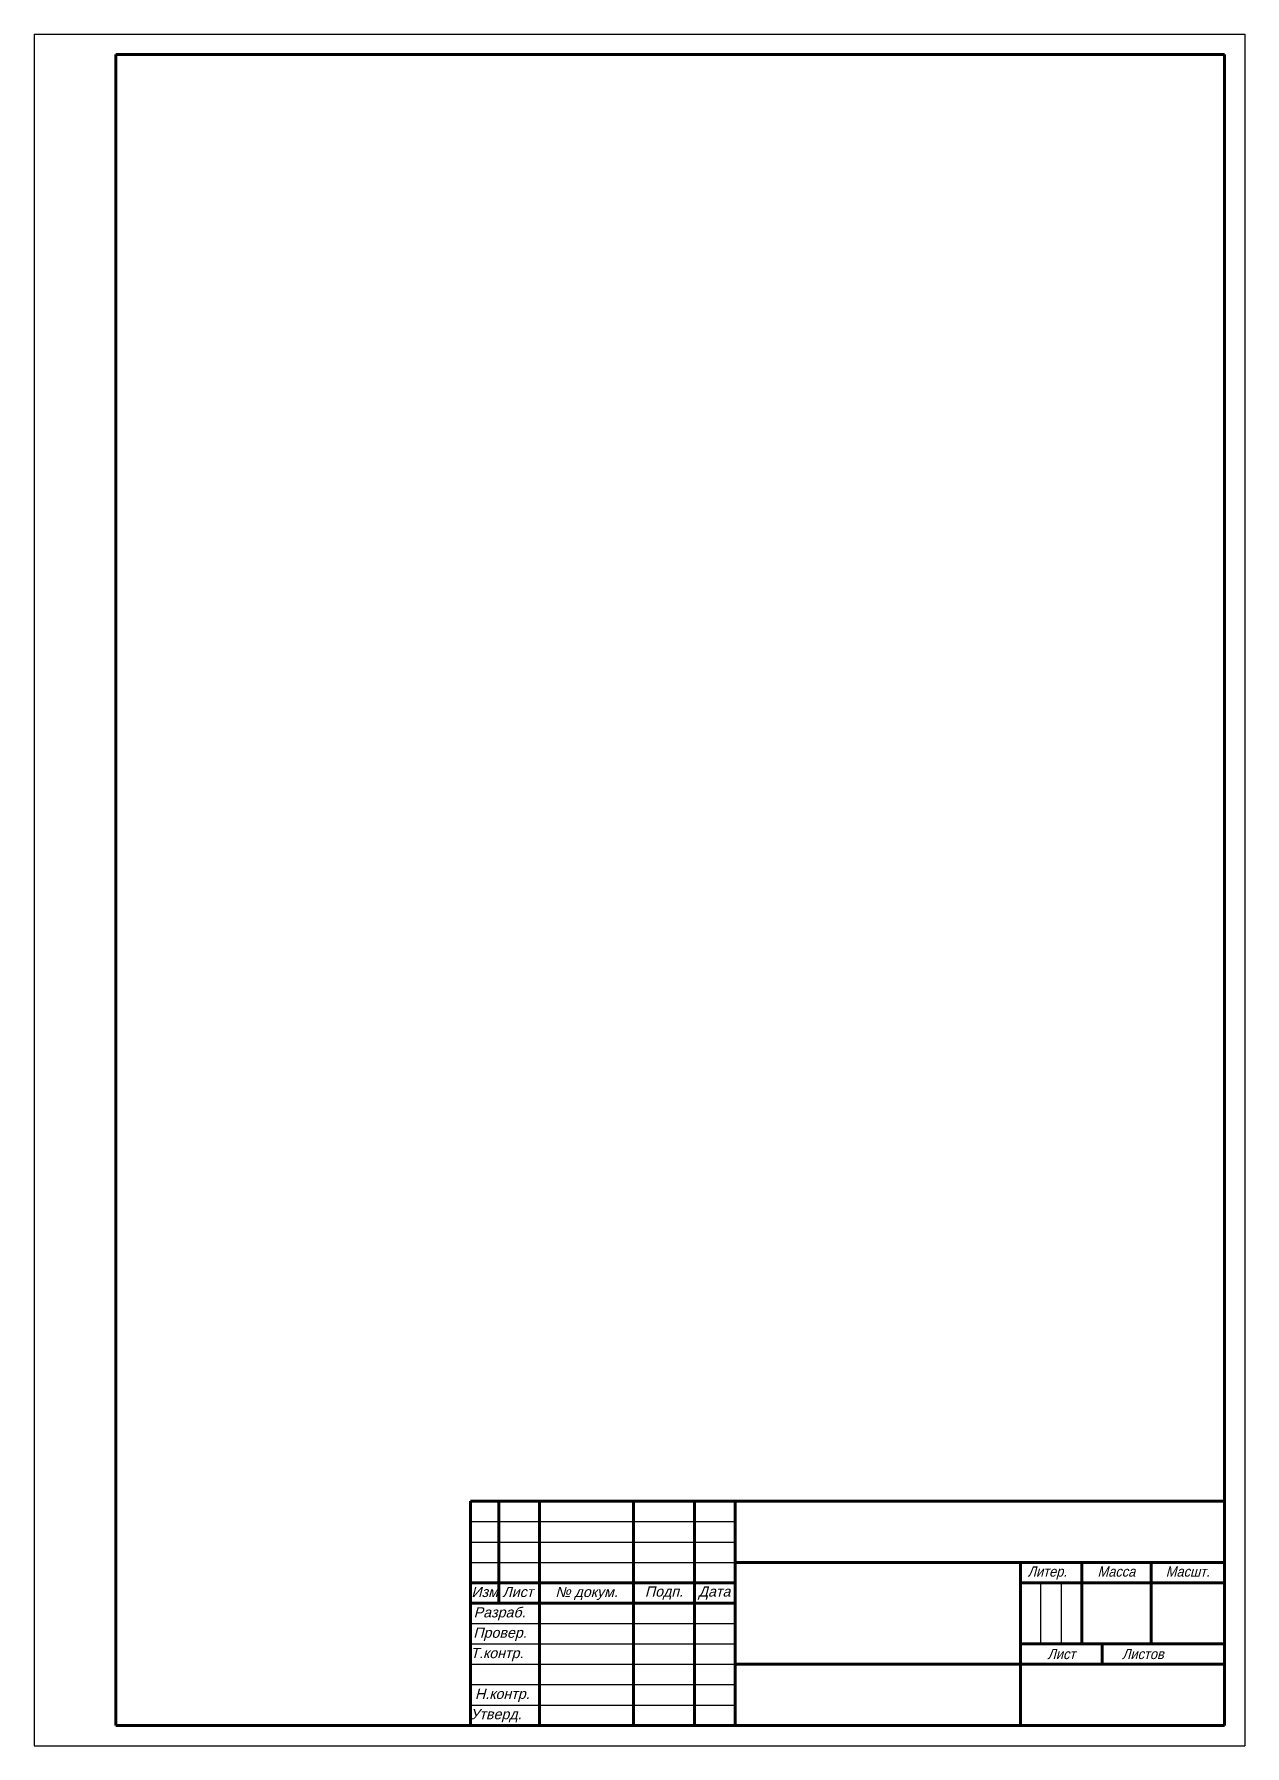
# Model space of a CAD drawing. Header units: millimetres. Extents: x 0 to 297, y 0 to 420.
import ezdxf

# ---------------------------------------------------------------- set-up
doc = ezdxf.new("R2010")
doc.units = ezdxf.units.MM
doc.header["$MEASUREMENT"] = 0
doc.linetypes.add('CENTER2', pattern=[28.575, 19.05, -3.175, 3.175, -3.175])
doc.layers.add('1', color=5, linetype='Continuous', lineweight=20)
doc.layers.add('axis', color=1, linetype='CENTER2', lineweight=20)
doc.styles.add('ESKDWIN', font='ARIAL.TTF', dxfattribs={"width": 0.9, "oblique": 15, "height": 3.5})
doc.styles.get("Standard").update_dxf_attribs({"font": 'GOST_B.TTF', "oblique": 15, "height": 3})

# ---------------------------------------------------------------- blocks, each defined once
blk = doc.blocks.new('ramka')
at = {"lineweight": 30}
for p, q in [((0, 420), (297, 420)), ((297, 420), (297, 0))]:
    blk.add_line(p, q, dxfattribs=at)
at = {"lineweight": 100}
for p, q in [((292, 415), (20, 415)), ((20, 5), (20, 415)), ((292, 415), (292, 5))]:
    blk.add_line(p, q, dxfattribs=at)
at = {"layer": '1', "color": 0, "linetype": 'Continuous'}
blk.add_line((292, 60), (107, 60), dxfattribs=at)
at = {"layer": '1', "color": 0, "lineweight": 100}
for p, q in [((107, 60), (292, 60)), ((114, 35), (114, 60)), ((124, 5), (124, 60)), ((147, 5), (147, 60)), ((162, 5), (162, 60)), ((172, 5), (172, 60)), ((172, 45), (292, 45)), ((242, 5), (242, 45)), ((257, 25), (257, 45)), ((274, 25), (274, 45)), ((107, 40), (172, 40)), ((242, 40), (292, 40)), ((107, 35), (172, 35)), ((242, 25), (292, 25)), ((262, 20), (262, 25)), ((262, 20), (262, 25)), ((172, 20), (292, 20)), ((20, 5), (292, 5))]:
    blk.add_line(p, q, dxfattribs=at)
at = {"layer": '1', "color": 0, "linetype": 'Continuous', "lineweight": 100}
blk.add_line((107, 60), (107, 5), dxfattribs=at)
at = {"layer": '1', "color": 0, "lineweight": 30}
for p, q in [((107, 55), (172, 55)), ((107, 50), (172, 50)), ((107, 45), (172, 45)), ((247, 25), (247, 40)), ((252, 25), (252, 40)), ((107, 30), (172, 30)), ((107, 25), (172, 25)), ((107, 20), (172, 20)), ((107, 15), (172, 15)), ((107, 10), (172, 10))]:
    blk.add_line(p, q, dxfattribs=at)
at = {"layer": '1', "color": 0}
blk.add_line((274, 25), (274, 45), dxfattribs=at)
at = {"layer": '1', "color": 0, "lineweight": 30}
blk.add_lwpolyline([(0, 420), (0, 0), (297, 0)], dxfattribs=at)
at = {"layer": 'axis'}
blk.add_line((0, 420), (0, 420), dxfattribs=at)
at = {"layer": '1', "color": 0, "char_height": 2.5, "style": 'ESKDWIN'}
for s, insert, width, attachment_point in [('{\\fArial CE|b0|i0|c204|p34;Литер.}', (243.72, 44), 13.2814, 1), ('{\\fArial CE|b0|i0|c204|p34;Масса}', (265.5, 42.73), 17, 5), ('{\\fArial CE|b0|i0|c204|p34;Масшт.}', (283, 42.73), 18, 5), ('{\\fArial CE|b0|i0|c204|p34;Лист}', (252, 22.5), 20, 5), ('{\\fArial CE|b0|i0|c204|p34;Листов}', (272, 22.5), 20, 5)]:
    blk.add_mtext(s, dxfattribs=dict(at, insert=insert, width=width, attachment_point=attachment_point))
at = {"layer": '1', "color": 0, "char_height": 2.5}
for s, insert, width, attachment_point in [('{\\fArial CE|b0|i0|c204|p34;Изм}', (110.5, 37.73), 6.3066, 5), ('{\\fArial CE|b0|i0|c204|p34;Лист}', (114.85, 39), 9.1528, 1), ('{\\fArial|b0|i0|c204|p34;№ \\fArial CE|b0|i0|c204|p34;докум.}', (135.5, 39), 22.323, 2), ('{\\fArial CE|b0|i0|c204|p34;Подп.}', (154.5, 37.5), 15, 5), ('{\\fArial CE|b0|i0|c204|p34;Дата}', (166.87, 37.5), 7.4659, 5), ('{\\fArial CE|b0|i0|c204|p34;Разраб.}', (107.81, 34), 16.1913, 1), ('{\\fArial CE|b0|i0|c204|p34;Провер.}', (107.72, 29), 16.278, 1), ('{\\fArial CE|b0|i0|c204|p34;Т.контр.}', (107, 24), 17, 1), ('{\\fArial CE|b0|i0|c204|p34;Н.контр.}', (108.14, 14), 15.8614, 1), ('{\\fArial CE|b0|i0|c204|p34;Утверд.}', (107, 9), 17, 1)]:
    blk.add_mtext(s, dxfattribs=dict(at, insert=insert, width=width, attachment_point=attachment_point))

msp = doc.modelspace()

# ---------------------------------------------------------------- block references
msp.add_blockref('ramka', (0, 0))
msp.add_blockref('ramka', (0, 0))

doc.saveas('drawing.dxf')
